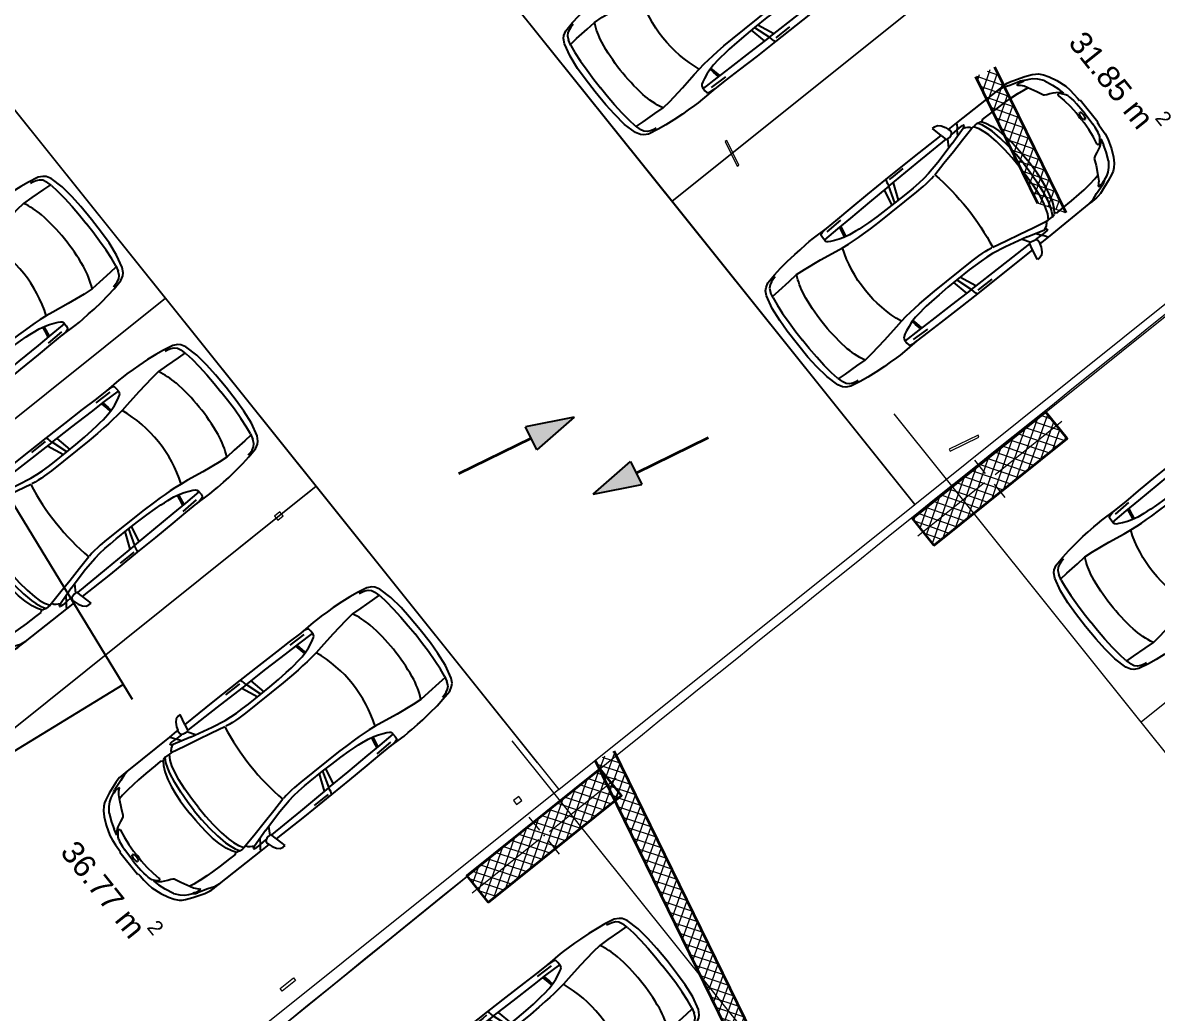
# Model space of a CAD drawing. Header units: metres. Extents: x 7511783 to 7512372, y 4692307 to 4692611.
# Drawn here: x 7512331.39 to 7512344.68, y 4692548.42 to 4692560.03 of the extents above; entities that cross this region are included whole.
import ezdxf

# ---------------------------------------------------------------- set-up
doc = ezdxf.new("R2010")
doc.units = ezdxf.units.M
doc.linetypes.add('Long Dashed', pattern=[793.7499761581423, 476.2499928474427, -317.4999833106997])
for name, color, linetype, lineweight, true_color in [('A - Fill Zone_Pen_No__156', 7, 'Continuous', 0, 0x54689e), ('A -Polyline_Pen_No__178', 7, 'Continuous', 0, 0xbda888), ('A -Polyline_Pen_No__48', 7, 'Continuous', 0, 0xa80f02), ('A -Polyline_Pen_No__8', 7, 'Continuous', 0, 0xa80f02)]:
    doc.layers.add(name, color=color, linetype=linetype, lineweight=lineweight, true_color=true_color)
for name, color, linetype, lineweight in [('A - Muret', 7, 'Continuous', 0), ('A - Muret_Pen_No__101', 252, 'Continuous', 0), ('A - Muret_Pen_No__7', 7, 'Continuous', 0), ('A - Rampa_Pen_No__42', 8, 'Continuous', 0), ('A - Shtyllat', 7, 'Continuous', 0), ('A - Shtyllat_Pen_No__1', 7, 'Continuous', 0), ('A - Shtyllat_Pen_No__7', 7, 'Continuous', 0), ('A -Polyline', 7, 'Continuous', 0), ('A -Polyline_Pen_No__1', 7, 'Continuous', 0), ('A -Polyline_Pen_No__42', 8, 'Continuous', 0), ('garazhat-netw-amiri - b1', 20, 'Continuous', 0), ('Interior - Furniture _Pen_No__42', 8, 'Continuous', 0)]:
    doc.layers.add(name, color=color, linetype=linetype, lineweight=lineweight)
doc.styles.add('GENERATED_STYLE_1', font='arial.ttf')
pattern_1 = [(44.99999999999999, (0, 0), (-68.94290863686237, 68.94290863686243), []), (135.0000000000002, (0, 0), (68.94290863686219, 68.94290863686261), [])]

# ---------------------------------------------------------------- blocks, each defined once
blk = doc.blocks.new('Wall_15', base_point=(0, 6.408165399173339e-12))
at = {"layer": 'A - Muret_Pen_No__101', "linetype": 'Continuous', "lineweight": 13}
h = blk.add_hatch(dxfattribs=at)
h.set_pattern_fill('CONCRETE_BLOCK', color=252, style=0, pattern_type=2)
h.set_pattern_definition(pattern_1)
h.paths.add_polyline_path([(-1.570762125364274e-12, -4900.000033771143), (249.9999749009003, -4900.000033771143), (249.9999749009003, -2199.999968968906), (-1.570762125364274e-12, -2199.999968968906)])
h = blk.add_hatch(dxfattribs=at)
h.set_pattern_fill('CONCRETE_BLOCK', color=252, style=0, pattern_type=2)
h.set_pattern_definition(pattern_1)
h.paths.add_polyline_path([(-1.570762125364274e-12, -8550.830750387211), (249.9999950320611, -8800.830745419275), (249.9999950320611, -6899.999994027645), (-1.570762125364274e-12, -6899.999994027645)])
at = {"layer": 'A - Muret_Pen_No__7', "color": 7, "linetype": 'Continuous', "lineweight": 35, "flags": 128}
for points in [[(-4.041334489747706e-13, -2200.000028613108), (-9.00115385673969e-13, -4899.999936311776)], [(249.9999999999991, -4900.000060477718), (249.9999999999996, -2200.000025361618)], [(-1.267509430196488e-12, -6899.999962323701), (-1.570762125364274e-12, -8550.830745419273)], [(249.9999999999984, -8800.830745419275), (249.9999999999987, -6899.999959072212)]]:
    blk.add_lwpolyline(points, dxfattribs=at)
blk = doc.blocks.new('Wall_17', base_point=(-1850.000000000003, -8550.830745419273))
at = {"layer": 'A - Muret_Pen_No__101', "linetype": 'Continuous', "lineweight": 13}
h = blk.add_hatch(dxfattribs=at)
h.set_pattern_fill('CONCRETE_BLOCK', color=252, style=0, pattern_type=2)
h.set_pattern_definition(pattern_1)
h.paths.add_polyline_path([(-1850.000000000003, -8550.830745419273), (-1850.000000000003, -19000.83600967443), (-1600.000000000003, -19000.83600967443), (-1600.000000000003, -8550.830745419273)])
at = {"layer": 'A - Muret_Pen_No__7', "color": 7, "linetype": 'Continuous', "lineweight": 35, "flags": 128}
for points in [[(-1850.000000000003, -8550.830745419273), (-1850.000000000003, -19000.83600967443)], [(-1600.000000000003, -19000.83600967443), (-1600.000000000003, -8550.830745419273)]]:
    blk.add_lwpolyline(points, dxfattribs=at)
blk = doc.blocks.new('Column_58', base_point=(6943.845032109079, 11981.02561069926))
at = {"layer": 'A - Shtyllat_Pen_No__1', "color": 7, "linetype": 'Continuous', "lineweight": 13, "flags": 128}
blk.add_lwpolyline([(7037.039968977286, 12022.43459211792), (7045.7976589946, 11983.40507936717), (6850.650095240871, 11939.6166292806), (6841.892405223557, 11978.64614203135)], close=True, dxfattribs=at)
blk = doc.blocks.new('Column_61', base_point=(5947.500000000003, 13699.91603487401))
at = {"layer": 'A - Shtyllat_Pen_No__1', "color": 7, "linetype": 'Continuous', "lineweight": 13, "flags": 128}
blk.add_lwpolyline([(5935.000000000003, 13539.91603487401), (5960.000000000003, 13539.91603487401), (5960.000000000003, 13859.91603487401), (5935.000000000003, 13859.91603487401)], close=True, dxfattribs=at)
blk = doc.blocks.new('Column_62', base_point=(5772.500000000003, 13527.41603487401))
at = {"layer": 'A - Shtyllat_Pen_No__1', "color": 7, "linetype": 'Continuous', "lineweight": 13, "flags": 128}
blk.add_lwpolyline([(5960.000000000003, 13514.91603487401), (5960.000000000003, 13539.91603487401), (5585.000000000003, 13539.91603487401), (5585.000000000003, 13514.91603487401)], close=True, dxfattribs=at)
blk = doc.blocks.new('Column_63', base_point=(5799.68699799449, 12170.1086426483))
at = {"layer": 'A - Shtyllat_Pen_No__1', "color": 7, "linetype": 'Continuous', "lineweight": 13, "flags": 128}
blk.add_lwpolyline([(5845.284778258222, 12149.59419810255), (5832.14824323225, 12208.13846722867), (5754.089217730759, 12190.62308719404), (5767.225752756731, 12132.07881806792)], close=True, dxfattribs=at)
blk = doc.blocks.new('Column_64', base_point=(7404.775709868909, 12530.26864461035))
at = {"layer": 'A - Shtyllat_Pen_No__1', "color": 7, "linetype": 'Continuous', "lineweight": 13, "flags": 128}
blk.add_lwpolyline([(7450.373490132641, 12509.75420006461), (7437.236955106669, 12568.29846919072), (7359.177929605177, 12550.78308915609), (7372.314464631149, 12492.23882002998)], close=True, dxfattribs=at)
blk = doc.blocks.new('Column_180', base_point=(69526.68682391413, -30697.36521935288))
at = {"layer": 'A - Shtyllat', "linetype": 'Continuous', "lineweight": 0, "true_color": 0x000000}
h = blk.add_hatch(dxfattribs=at)
h.set_pattern_fill('CONCRETE_BLOCK', color=18, style=0, pattern_type=2)
h.set_pattern_definition(pattern_1)
h.paths.add_polyline_path([(68594.74427994668, -31111.47039288187), (70546.21270047217, -30673.553729929), (70458.62936788159, -30283.2600458239), (68507.1609473561, -30721.17670877677)])
at = {"layer": 'A - Shtyllat_Pen_No__1', "color": 7, "linetype": 'Continuous', "lineweight": 13}
for p, q in [((69509.17015739602, -30619.30648253186), (69465.37849110074, -30424.15964047931)), ((69604.74556073516, -30679.84855283477), (70580.4797709979, -30460.89022135834)), ((69448.62808709311, -30714.881885871), (68472.89387683036, -30933.84021734743)), ((69544.20349043225, -30775.4239561739), (69587.99515672753, -30970.57079822645))]:
    blk.add_line(p, q, dxfattribs=at)
blk.add_point((69526.68682391413, -30697.36521935288), dxfattribs=at)
at = {"layer": 'A - Shtyllat_Pen_No__7', "color": 7, "linetype": 'Continuous', "lineweight": 35, "flags": 128}
blk.add_lwpolyline([(68594.74427994668, -31111.47039288187), (70546.21270047217, -30673.553729929), (70458.62936788159, -30283.2600458239), (68507.1609473561, -30721.17670877677)], close=True, dxfattribs=at)
blk = doc.blocks.new('Column_181', base_point=(62998.06674833133, -32162.29846686515))
at = {"layer": 'A - Shtyllat', "linetype": 'Continuous', "lineweight": 0, "true_color": 0x000000}
h = blk.add_hatch(dxfattribs=at)
h.set_pattern_fill('CONCRETE_BLOCK', color=18, style=0, pattern_type=2)
h.set_pattern_definition(pattern_1)
h.paths.add_polyline_path([(62066.12420436388, -32576.40364039413), (64017.59262488936, -32138.48697744127), (63930.00929229878, -31748.19329333617), (61978.54087177331, -32186.10995628904)])
at = {"layer": 'A - Shtyllat_Pen_No__1', "color": 7, "linetype": 'Continuous', "lineweight": 13}
for p, q in [((62980.55008181322, -32084.23973004413), (62936.75841551793, -31889.09288799158)), ((63076.12548515236, -32144.78180034704), (64051.85969541509, -31925.8234688706)), ((62920.00801151031, -32179.81513338326), (61944.27380124757, -32398.7734648597)), ((63015.58341484945, -32240.35720368617), (63059.37508114474, -32435.50404573872))]:
    blk.add_line(p, q, dxfattribs=at)
blk.add_point((62998.06674833133, -32162.29846686515), dxfattribs=at)
at = {"layer": 'A - Shtyllat_Pen_No__7', "color": 7, "linetype": 'Continuous', "lineweight": 35, "flags": 128}
blk.add_lwpolyline([(62066.12420436388, -32576.40364039413), (64017.59262488936, -32138.48697744127), (63930.00929229878, -31748.19329333617), (61978.54087177331, -32186.10995628904)], close=True, dxfattribs=at)
blk = doc.blocks.new('Car 05 22')
at = {"layer": 'Interior - Furniture _Pen_No__42', "color": 8, "linetype": 'Continuous', "lineweight": 25}
for p, q in [((1961.117547741, 983.2211582230001), (1928.938242309, 983.2211582230001)), ((1928.938242309, 983.2211582230001), (1957.843908175, 858.0544967500001)), ((1996.903176747, 974.9060932166), (1961.117547741, 983.2211582230001)), ((2026.89661068, 945.007687052), (1996.903176747, 974.9060932166)), ((2054.5732194, 897.577022836), (2026.89661068, 945.007687052)), ((-585.227090103, 801.027979058), (-706.3378894982, 775.7872218095)), ((-483.1389679684001, 817.2581826864), (-585.227090103, 801.027979058)), ((-372.3345973750002, 830.2299334650002), (-483.1389679684001, 817.2581826864)), ((-251.752794228, 841.0437339470001), (-372.3345973750002, 830.2299334650002)), ((-168.2198443133, 844.6061713611999), (-251.752794228, 841.0437339470001)), ((-78.35772569479998, 850.6357850930001), (-168.2198443133, 844.6061713611999)), ((-24.036324899, 852.2918850640001), (-78.35772569479998, 850.6357850930001)), ((40.3182760438, 852.333685063), (-24.036324899, 852.2918850640001)), ((230.8030912739, 845.5192631063), (40.3182760438, 852.333685063)), ((124.560977278, 791.396786131), (129.0398444, 820.468777931)), ((129.0398444, 820.468777931), (138.8862428820001, 832.3883788069999)), ((138.8862428820001, 832.3883788069999), (165.168377873, 840.2758852750001)), ((165.168377873, 840.2758852750001), (194.733578306, 844.324685204)), ((194.733578306, 844.324685204), (230.803091274, 845.519263106)), ((210.873013229, 809.231738788), (418.0703055720001, 816.1926024380002)), ((400.0158099590001, 847.5968063790001), (230.8030912739, 845.5192631063)), ((590.7241636140001, 851.6786068920002), (400.0158099590001, 847.5968063790001)), ((856.5325990199999, 856.1697074550001), (590.7241636140001, 851.6786068920002)), ((1129.8609284, 858.5331077519999), (856.5325990199999, 856.1697074550001)), ((1115.14443198, 808.9482015290001), (1108.59023357, 773.98329714)), ((1119.51383092, 833.267204581), (1115.14443198, 808.9482015290001)), ((1120.16623076, 836.3248049650001), (1119.51383092, 833.267204581)), ((1120.69723063, 838.160005195), (1120.16623076, 836.3248049650001)), ((1129.8609284, 858.5331077519999), (1120.69723063, 838.160005195)), ((1536.1071561, 860.3802508980001), (1129.8609284, 858.5331077519999)), ((1162.63563846, 830.4777734580001), (1220.13025657, 829.0713745190002)), ((1220.13025657, 829.0713745190002), (1369.65750367, 831.4890726950001)), ((1957.843908175, 858.0544967500001), (1536.1071561, 860.3802508980001)), ((1957.84390817, 858.0544967500001), (1977.22141076, 777.427813481)), ((2067.91700908, 857.6794056350002), (2054.5732194, 897.577022836)), ((2063.35562216, 792.2740022800001), (2070.42572439, 799.8521965630001)), ((2119.91703998, 857.4374531180001), (2067.91700908, 857.6794056350002)), ((2075.28112592, 835.6608695470001), (2067.91700908, 857.6794056350002)), ((2070.42572439, 799.8521965630001), (2075.2191259, 809.398389361)), ((2075.2191259, 809.398389361), (2075.28112592, 835.6608695470001)), ((2193.165590015, 856.4504063259001), (2119.91703998, 857.4374531180001)), ((2148.02030692, 790.4828861469999), (2166.81146925, 813.8145374840001)), ((2166.81146925, 813.8145374840001), (2182.27381684, 834.0818412380002)), ((2182.27381684, 834.0818412380002), (2193.16559002, 856.4504063260001)), ((2808.01466132, 852.5547640039999), (2193.165590015, 856.4504063259001)), ((2855.7113639, 852.6327640009999), (2808.01466132, 852.5547640039999)), ((2808.01466132, 852.5547640039999), (2876.86636504, 843.3172643940001)), ((2891.44016583, 852.528764005), (2855.7113639, 852.6327640009999)), ((2876.86636504, 843.3172643940001), (2954.16376923, 813.731165643)), ((2922.51356751, 852.0343640259999), (2891.44016583, 852.528764005)), ((2904.11849592, 832.8863289209999), (2905.06820589, 832.837990116)), ((2945.17226874, 849.4061641369999), (2922.51356751, 852.0343640259999)), ((2989.61447115, 839.6482645490003), (2945.17226874, 849.4061641369999)), ((2954.16376923, 813.731165643), (3075.78877375, 774.6896785450001)), ((3013.55027244, 833.064864827), (2989.61447115, 839.6482645490003)), ((3154.26138006, 782.5577669589999), (3013.55027244, 833.064864827)), ((-815.0478655078001, 667.7598955197003), (-855.0523550635, 511.0116477078998)), ((-784.8200333720001, 721.8124613509999), (-815.0478655078001, 667.7598955197003)), ((-757.6903274910002, 747.022066986), (-784.8200333720001, 721.8124613509999)), ((-768.27197925, 602.2788720830002), (-750.5770825730001, 669.7773949330001)), ((-706.3378894982, 775.7872218095), (-757.6903274910002, 747.022066986)), ((-729.425104913, 716.3992494200002), (-750.5770825730001, 669.7773949330001)), ((-701.0941271610001, 743.2591195180001), (-729.425104913, 716.3992494200002)), ((-664.8727541800001, 760.961322365), (-701.0941271610001, 743.2591195180001)), ((-626.571782751, 772.4860242179999), (-664.8727541800001, 760.961322365)), ((-594.8871138119998, 778.489558035), (-626.571782751, 772.4860242179999)), ((125.693926866, 743.8968737240001), (124.560977278, 791.396786131)), ((327.3887276080001, 761.9208956260001), (125.394377448, 756.455747737)), ((132.4291391170001, 722.8048827370001), (125.693926866, 743.8968737240001)), ((146.670770152, 710.6062742990001), (132.4291391170001, 722.8048827370001)), ((171.252864179, 696.6287725440002), (146.670770152, 710.6062742990001)), ((212.566754139, 676.5412700230003), (171.252864179, 696.6287725440002)), ((266.3151410770001, 654.566867265), (212.566754139, 676.5412700230003)), ((521.950780327, 764.672895972), (327.3887276080001, 761.9208956260001)), ((339.1227247570001, 683.1192857359999), (329.5580559370001, 633.867334886)), ((355.2943663540001, 762.315609428), (339.1227247570001, 683.1192857359999)), ((357.2289958010001, 683.375391506), (346.76505809, 629.492778784)), ((373.4006373970001, 762.571715197), (357.2289958010001, 683.375391506)), ((813.6270094460001, 769.327996556), (521.950780327, 764.672895972)), ((1108.59023357, 773.98329714), (813.6270094460001, 769.327996556)), ((1036.25651944, 772.8416796290002), (996.5002997029999, 578.7916468290002)), ((1041.96657906, 578.0240872360001), (1107.56627095, 773.967136299)), ((1173.32542975, 774.8950612010001), (1090.33970038, 577.8925306800002)), ((1108.59023357, 773.98329714), (1537.61805657, 780.0259473990001)), ((1537.61805657, 780.0256115210001), (1974.99295641, 786.0764425990001)), ((2000.39650233, 701.5917706940002), (1730.35620914, 633.8338533080002)), ((1939.15395607, 686.22492547), (1995.917261, 777.427813481)), ((1977.22141076, 777.427813481), (2019.59119012, 777.427813481)), ((2000.39650233, 701.5917706940002), (2213.53100788, 762.9814866290001)), ((2019.59119012, 777.427813481), (2044.48611622, 783.069509224)), ((2044.48611622, 783.069509224), (2063.35562216, 792.2740022800001)), ((2068.68333559, 787.696981005), (2065.39356605, 794.4584027669999)), ((2068.68333559, 787.696981005), (2148.02030692, 790.4828861469999)), ((2106.51930118, 732.1586113790001), (2148.02030692, 790.4828861469999)), ((2122.04550654, 659.9572884350001), (2293.79610906, 697.650987774)), ((2148.02030692, 790.4828861469999), (2205.61920777, 792.204186117)), ((2205.61920777, 792.204186117), (2227.21980808, 791.0038861380001)), ((2226.59190807, 769.8777067159999), (2213.53100788, 762.9814866290001)), ((2213.53100788, 762.9814866290001), (2238.34670825, 752.240186817)), ((2234.36910819, 773.9630864369999), (2226.59190807, 769.8828865080001)), ((2227.21980808, 791.0038861380001), (2232.61990816, 790.0299861550001)), ((2232.61990816, 790.0299861550001), (2237.93539134, 787.287122525)), ((2238.46067648, 776.864360243), (2234.36910819, 773.9630864369999)), ((2240.81890828, 784.0391862600001), (2237.93539134, 787.287122525)), ((2238.34670825, 752.240186817), (2258.53170854, 739.7174870370001)), ((2238.46067648, 776.864360243), (2240.85090828, 780.520986322)), ((2240.85090828, 780.520986322), (2240.81890828, 784.0391862600001)), ((2258.53170854, 739.7174870370001), (2269.0398087, 731.086787188)), ((2269.0398087, 731.086787188), (2278.83550884, 721.9650873480001)), ((2278.83550884, 721.9650873480001), (2293.79610906, 697.650987774)), ((2293.79610906, 697.650987774), (2317.1870094, 700.7385877199999)), ((2293.79610906, 697.6386630720001), (2293.79610906, 697.650987774)), ((2317.1870094, 700.7385877199999), (2345.74280982, 702.7498876850002)), ((2355.13419975, 639.912801441), (2317.1870094, 700.7385877199999)), ((2345.74280982, 702.7498876850002), (2378.92931031, 702.0184876970001)), ((2410.10490185, 649.1086815510001), (2378.92931031, 702.0184876970001)), ((2378.92931031, 702.0184876970001), (2410.57231077, 694.202887834)), ((2410.57231077, 694.202887834), (2410.58631694, 694.1782473540002)), ((2428.73881104, 681.706188053), (2410.57231077, 694.202887834)), ((2428.73881104, 681.706188053), (2457.25830016, 700.0355353230001)), ((2428.77597173, 681.7007453250001), (2428.73881104, 681.706188053)), ((2428.77597173, 681.7007453250001), (2456.66545813, 639.8418234830003)), ((2457.25830016, 700.0355353230001), (2535.4819126, 697.9905877680001)), ((2535.4226126, 697.9916562040003), (2673.21491462, 695.5089878119999)), ((2535.46586986, 697.9894090810001), (2535.4819126, 697.988971943)), ((2673.21491462, 695.5089878119999), (2787.200816290001, 691.4809878819999)), ((2787.200816290001, 691.4809878819999), (2868.41581748, 687.223087957)), ((2868.39588233, 687.2248867100001), (2959.72331881, 678.984388101)), ((2959.72331881, 678.984388101), (2868.41581748, 687.1969879569999)), ((2959.72331881, 678.984388101), (3047.2313201, 666.2002883250001)), ((3022.47491973, 758.305686711), (3023.66221975, 762.4851866380001)), ((3024.49924208, 753.7186598590001), (3022.47491973, 758.305686711)), ((3023.66221975, 762.4851866380001), (3034.64521991, 765.0503865930001)), ((3037.91041996, 743.452886971), (3024.49924208, 753.7186598590001)), ((3034.64521991, 765.0503865930001), (3046.93432009, 763.817386614)), ((3050.61522015, 730.6688871950001), (3037.91041996, 743.452886971)), ((3046.93432009, 763.817386614), (3060.9451203, 762.9292866300001)), ((3047.20992906, 666.2041971140002), (3100.00912087, 656.556188494)), ((3064.50712035, 714.6457874760001), (3050.61522015, 730.6688871950001)), ((3060.9451203, 762.9292866300001), (3089.85712072, 757.3861867269999)), ((3076.97452053, 697.807687771), (3064.50712035, 714.6457874760001)), ((3100.48402088, 763.1120866269999), (3075.78877375, 774.6896785450001)), ((3100.00912087, 656.556188494), (3076.97452053, 697.807687771)), ((3089.85712072, 757.3861867269999), (3108.43932099, 751.4304868319999)), ((3114.13862108, 753.311186799), (3100.48402088, 763.1120866269999)), ((3108.43932099, 751.4304868319999), (3122.8656212, 746.435986919)), ((3122.8656212, 746.435986919), (3114.13862108, 753.311186799)), ((3170.0706946, 726.5554905960001), (3122.8656212, 746.435986919)), ((3235.883818752, 747.6101556219), (3154.26138006, 782.5577669589999)), ((3211.69204952, 701.0151137130001), (3170.0706946, 726.5554905960001)), ((3254.25934432, 663.1775183300001), (3211.69204952, 701.0151137130001)), ((3269.07948628, 728.3294692490001), (3235.883818752, 747.6101556219)), ((3298.56678787, 705.6390702070001), (3269.07948628, 728.3294692490001)), ((3337.33388997, 663.380671991), (3298.56678787, 705.6390702070001)), ((-768.27197925, 602.2788720830002), (-782.764796709, 510.0106247469999)), ((-764.3441764490001, 617.261773195), (-665.7281459970001, 623.9546285630003)), ((-665.7281459970001, 623.9546285630003), (-500.877431885, 634.180288886)), ((-500.877431885, 634.180288886), (-383.0238853850001, 641.9613403830001)), ((-383.0238853850001, 641.9613403830001), (-274.2208861730001, 631.3184000780001)), ((-274.2208861730001, 631.3184000780001), (-56.40485420300001, 600.536895199)), ((-56.40485420300001, 600.536895199), (145.941775497, 566.5900898169999)), ((145.941775497, 566.5900898169999), (233.261172115, 552.312592089)), ((233.261172115, 552.312592089), (315.3092800730001, 541.359190513)), ((319.490328155, 636.426864989), (266.3151410770001, 654.566867265)), ((315.2936019620001, 541.3606176840001), (384.2945810830001, 535.0794906230002)), ((392.7088835140001, 617.8124267930001), (319.490328155, 636.426864989)), ((384.2815104790001, 535.0803623180001), (454.174320738, 530.4191213629999)), ((474.8166917820001, 607.105387857), (392.7088835140001, 617.8124267930001)), ((521.3449804749999, 601.6186871690002), (474.8166917820001, 607.105387857)), ((569.993568652, 596.838186569), (521.3449804749999, 601.6186871690002)), ((652.59274858, 590.9845858339999), (569.993568652, 596.838186569)), ((772.8388193580001, 584.9903850819999), (652.59274858, 590.9845858339999)), ((907.266686691, 580.298084493), (772.8388193580001, 584.9903850819999)), ((1041.96657906, 578.0240872360001), (907.266686691, 580.298084493)), ((1227.79815085, 577.518695794), (1041.96657906, 578.0240872360001)), ((1316.09897866, 580.475793563), (1227.79815085, 577.518695794)), ((1403.02450604, 584.4121905939999), (1316.09897866, 580.475793563)), ((1483.8761315, 590.1361862749999), (1403.02450604, 584.4121905939999)), ((1562.00595611, 600.5964783840001), (1483.8761315, 590.1361862749999)), ((1510.85529759, 527.5929907539999), (1554.25309822, 533.0576906580002)), ((1554.25309822, 533.0576906580002), (1596.82961355, 540.969674969)), ((1730.35620914, 633.8338533080002), (1562.00595611, 600.5964783840001)), ((1597.28918852, 541.1774857889999), (1596.65116701, 540.8889849259999)), ((1610.72419049, 544.0665862469999), (1779.61280153, 581.7538898049999)), ((1779.61280153, 581.7538898049999), (1952.84760406, 621.338789111)), ((1952.84760406, 621.338789111), (2122.04550654, 659.9572884350001)), ((2379.77420337, 575.387091212), (2355.13301598, 639.9159014410001)), ((2397.33410595, 514.2584815219999), (2379.77250853, 575.3929912130001)), ((2436.02871163, 583.2244924540001), (2410.10490185, 649.1086815510001)), ((2453.63941421, 521.616582688), (2436.02871163, 583.2244924540001)), ((2456.66545813, 639.8418234830003), (2487.23639187, 574.2621729599999)), ((2487.23639187, 574.2621729599999), (2491.79934275, 562.0052962960002)), ((2491.79994982, 562.0052962960002), (2517.90263133, 477.034766618)), ((3152.92075342, 553.873393456), (3100.00912087, 656.556188494)), ((3189.62073735, 475.569766106), (3152.92075342, 553.873393456)), ((3301.86726379, 602.8090087200001), (3254.25934432, 663.1775183300001)), ((3301.86726379, 602.8090087200001), (3346.01551313, 501.42179807)), ((3374.49419199, 603.583974516), (3337.33388997, 663.380671991)), ((3418.40079436, 512.743978351), (3374.49419199, 603.583974516)), ((-855.0523550635, 511.0116477078998), (-874.6778528530002, 344.9579771100001)), ((-782.7621654889999, 510.0273763590001), (-794.5333543099999, 390.6265818930001)), ((454.170282107, 530.4193907049998), (526.242583163, 526.2868907769998)), ((526.2331313149999, 526.287307384), (627.7018846490002, 521.814890855)), ((627.6985462070002, 521.8149872519999), (756.75876515, 518.0884218199999)), ((756.75876515, 518.0884218199999), (1322.62824821, 518.052230308)), ((1322.62824821, 518.052230308), (1420.49779626, 521.6528908580001)), ((1420.49066257, 521.652523245), (1466.64156934, 524.030772681)), ((1466.62639694, 524.029990817), (1510.87647584, 527.594696836)), ((2419.31580918, 395.73626267), (2397.33316008, 514.2635815229999)), ((2477.61661773, 401.0764635800001), (2453.63941421, 521.616582688)), ((2493.88922012, 269.050242651), (2477.61661773, 401.0764635800001)), ((2517.90263133, 477.034766618), (2537.54372273, 384.081034151)), ((3199.39883308, 466.7584630290001), (3189.62073735, 475.569766106)), ((3220.69886845, 454.3885401880001), (3199.39883308, 466.7584630290001)), ((3256.10680826, 439.241753418), (3220.67662376, 454.401458713)), ((3288.39019413, 425.101248479), (3256.10680826, 439.241753418)), ((3319.36158057, 408.4128426500001), (3288.39019413, 425.101248479)), ((3353.46269085, 384.251283776), (3319.36158057, 408.4128426500001)), ((3346.01551313, 501.42179807), (3374.29746586, 419.557472908)), ((3391.09039087, 344.247647689), (3374.29746586, 419.557472908)), ((3457.47689648, 393.098483403), (3418.40079436, 512.743978351)), ((-874.6778528530002, 344.9579771100001), (-882.9440546450002, 194.680643518)), ((-794.5333543099999, 390.6265818930001), (-802.432846809, 258.715288008)), ((2433.73206705, 266.091642182), (2419.31580918, 395.73626267)), ((2441.61713002, 131.955220918), (2433.73181129, 266.093942182)), ((2503.10292147, 133.173421111), (2493.88922012, 269.050242651)), ((2537.54372273, 384.081034151), (2551.45611664, 285.6281997640001)), ((2551.45611664, 285.6281997640001), (2559.71041303, 193.693567653)), ((3321.23357975, 370.497229407), (3320.99727986, 362.132926485)), ((3320.99727986, 362.132926485), (3338.31527228, 276.8564967000001)), ((3324.65427826, 377.297531782), (3321.23357975, 370.497229407)), ((3328.30797666, 379.591332583), (3324.65427826, 377.297531782)), ((3338.46837221, 379.452332535), (3328.30797666, 379.591332583)), ((3338.31527228, 276.8564967000001), (3351.88296634, 172.661960307)), ((3363.6407612, 357.8117249760001), (3338.46837221, 379.452332535)), ((3377.18239213, 359.973484801), (3353.46269085, 384.251283776)), ((3396.66521323, 315.8049103040001), (3363.6407612, 357.8117249760001)), ((3391.09039087, 344.247647689), (3377.18239213, 359.973484801)), ((3408.0703938, 289.3779877820002), (3396.66521323, 315.8049103040001)), ((3408.0703938, 289.3779877820002), (3413.77629411, 267.259988716)), ((3413.77548775, 267.2641933500001), (3418.45445829, 242.866384828)), ((3468.34279707, 330.9338860280001), (3457.47689648, 393.098483403)), ((3474.4914974, 263.721088865), (3468.34279707, 330.9338860280001)), ((-882.9440546450002, 194.680643518), (-885.376707689, 0)), ((-802.432846809, 258.715288008), (-806.813142649, 124.936494209)), ((2506.01959488, -3.859767548100002e-13), (2503.10292147, 133.173421111)), ((2559.71041303, 193.693567653), (2564.38081099, 101.185635342)), ((3351.88296634, 172.661960307), (3358.34376351, 75.87012649980001)), ((3418.45219437, 242.878189745), (3424.04489467, 200.723791525)), ((3424.04489467, 200.723791525), (3427.72848251, 152.023715234)), ((3432.36383112, 39.98011396419999), (3427.72848251, 152.023715234)), ((3478.33319761, 199.9171915590001), (3474.4914974, 263.721088865)), ((3479.35651311, 164.9481933352), (3478.33319761, 199.9171915590001)), ((3489.51959821, 164.9481933352), (3479.35651311, 164.9481933352)), ((3489.51959821, -164.9481933352), (3489.51959821, 164.9481933352)), ((-885.376707689, 0), (-882.9440546450002, -194.680643518)), ((-806.813142649, 124.936494209), (-808.0470753050001, 0)), ((-806.813142649, -124.936494209), (-808.0470753050001, 1.476718538480001e-13)), ((2444.0197128, -0.02730000432770001), (2441.61701245, 131.957220918)), ((2444.0197128, 0.02730000432710001), (2441.61701245, -131.957220918)), ((2564.38081099, 101.185635342), (2566.01761027, -0.006100002130650002)), ((2564.38081099, -101.185635342), (2566.01761027, 0.006100002129970001)), ((3353.95786543, 27.8932505984), (3358.34376351, 75.87012649980001)), ((3353.95786543, 27.8932505984), (3353.95786543, -0.7649002671629999)), ((3353.95786543, -27.8932505984), (3353.95786543, 0.7649002671619999)), ((3370.89075802, 11.7411041009), (3370.32315827, -0.7649002671629999)), ((3370.89075802, -11.7411041009), (3370.32315827, 0.7649002671619999)), ((3372.49235732, 23.6550082622), (3370.89075802, 11.7411041009)), ((3376.26728506, 38.993950924), (3372.49235732, 23.6550082622)), ((3381.98685317, 46.5714162664), (3376.26728506, 38.993950924)), ((3386.21005132, 48.3522168884), (3381.98685317, 46.5714162664)), ((3386.21005132, 48.3522168884), (3394.28954778, 48.3522168884)), ((3398.51284593, 46.5714162664), (3394.28954778, 48.3522168884)), ((3404.23226311, 38.99375151340001), (3398.51284593, 46.5714162664)), ((3404.23226311, 38.99375151340001), (3408.00714178, 23.6550082622)), ((3408.00714178, 23.6550082622), (3409.76654101, 8.055102813469999)), ((3409.76654101, 8.055102813469999), (3409.76654101, -4.961309141290002e-13)), ((3431.76949509, 57.3729975776), (3431.76949509, 56.7710829698)), ((3432.04453126, -0.0109000038072), (3432.36383112, 39.98011396419999)), ((3432.04453126, 0.0109000038063), (3432.36383112, -39.98011396419999)), ((-802.432846809, -258.715288008), (-806.813142649, -124.936494209)), ((2441.61713002, -131.955220918), (2433.73181129, -266.093942182)), ((2506.01959488, -2.780368116010001e-13), (2503.10292147, -133.173421111)), ((2559.71041303, -193.693567653), (2564.38081099, -101.185635342)), ((3351.88296634, -172.661960307), (3358.34376351, -75.87012649980001)), ((3353.95786543, -27.8932505984), (3358.34376351, -75.87012649980001)), ((3372.49235732, -23.6550082622), (3370.89075802, -11.7411041009)), ((3376.26728506, -38.993950924), (3372.49235732, -23.6550082622)), ((3381.98685317, -46.5714162664), (3376.26728506, -38.993950924)), ((3386.21005132, -48.3522168884), (3381.98685317, -46.5714162664)), ((3386.21005132, -48.3522168884), (3394.28954778, -48.3522168884)), ((3398.51284593, -46.5714162664), (3394.28954778, -48.3522168884)), ((3404.23226311, -38.99375151340001), (3398.51284593, -46.5714162664)), ((3404.23226311, -38.99375151340001), (3408.00714178, -23.6550082622)), ((3408.00714178, -23.6550082622), (3409.76654101, -8.055102813469999)), ((3409.76654101, -8.055102813469999), (3409.76654101, -3.892295027780001e-13)), ((3432.36383112, -39.98011396419999), (3427.72848251, -152.023715234)), ((3431.76949509, -57.3729975776), (3431.76949509, -56.7710829698)), ((-882.9440546450002, -194.680643518), (-874.6778528530002, -344.9579771100001)), ((-794.5333543099999, -390.6265818930001), (-802.432846809, -258.715288008)), ((2503.10292147, -133.173421111), (2493.88922012, -269.050242651)), ((2551.45611664, -285.6281997640001), (2559.71041303, -193.693567653)), ((3338.31527228, -276.8564967000001), (3351.88296634, -172.661960307)), ((3413.77548775, -267.2641933500001), (3418.45445829, -242.866384828)), ((3418.45219437, -242.878189745), (3424.04489467, -200.723791525)), ((3424.04489467, -200.723791525), (3427.72848251, -152.023715234)), ((3468.34279707, -330.9338860280001), (3474.4914974, -263.721088865)), ((3474.4914974, -263.721088865), (3478.33319761, -199.9171915590001)), ((3478.33319761, -199.9171915590001), (3479.35651311, -164.9481933352)), ((3479.35651311, -164.9481933352), (3489.51959821, -164.9481933352)), ((-874.6778528530002, -344.9579771100001), (-855.0523550635, -511.0116477078998)), ((-782.7621654889999, -510.0273763590001), (-794.5333543099999, -390.6265818930001)), ((2419.31580918, -395.73626267), (2397.33316008, -514.2635815229999)), ((2433.73206705, -266.091642182), (2419.31580918, -395.73626267)), ((2493.88922012, -269.050242651), (2477.61661773, -401.0764635800001)), ((2517.90263133, -477.034766618), (2537.54372273, -384.081034151)), ((2537.54372273, -384.081034151), (2551.45611664, -285.6281997640001)), ((3353.46269085, -384.251283776), (3319.36158057, -408.4128426500001)), ((3320.99727986, -362.132926485), (3338.31527228, -276.8564967000001)), ((3321.23357975, -370.497229407), (3320.99727986, -362.132926485)), ((3324.65427826, -377.297531782), (3321.23357975, -370.497229407)), ((3328.30797666, -379.591332583), (3324.65427826, -377.297531782)), ((3338.46837221, -379.452332535), (3328.30797666, -379.591332583)), ((3363.6407612, -357.8117249760001), (3338.46837221, -379.452332535)), ((3377.18239213, -359.973484801), (3353.46269085, -384.251283776)), ((3396.66521323, -315.8049103040001), (3363.6407612, -357.8117249760001)), ((3391.09039087, -344.247647689), (3374.29746586, -419.557472908)), ((3391.09039087, -344.247647689), (3377.18239213, -359.973484801)), ((3408.0703938, -289.3779877820002), (3396.66521323, -315.8049103040001)), ((3408.0703938, -289.3779877820002), (3413.77629411, -267.259988716)), ((3418.40079436, -512.743978351), (3457.47689648, -393.098483403)), ((3457.47689648, -393.098483403), (3468.34279707, -330.9338860280001)), ((-855.0523550635, -511.0116477078998), (-815.0478655078001, -667.7598955197003)), ((-768.27197925, -602.2788720830002), (-782.764796709, -510.0106247469999)), ((384.2815104790001, -535.0803623180001), (454.174320738, -530.4191213629999)), ((454.170282107, -530.4193907049998), (526.242583163, -526.2868907769998)), ((526.2331313149999, -526.287307384), (627.7018846490002, -521.814890855)), ((627.6985462070002, -521.8149872519999), (756.75876515, -518.0884218199999)), ((756.75876515, -518.0884218199999), (1322.62824821, -518.052230308)), ((1322.62824821, -518.052230308), (1420.49779626, -521.6528908580001)), ((1420.49066257, -521.652523245), (1466.64156934, -524.030772681)), ((1466.62639694, -524.029990817), (1510.87647584, -527.594696836)), ((1510.85529759, -527.5929907539999), (1554.25309822, -533.0576906580002)), ((2397.33410595, -514.2584815219999), (2379.77250853, -575.3929912130001)), ((2453.63941421, -521.616582688), (2436.02871163, -583.2244924540001)), ((2477.61661773, -401.0764635800001), (2453.63941421, -521.616582688)), ((2491.79994982, -562.0052962960002), (2517.90263133, -477.034766618)), ((3189.62073735, -475.569766106), (3152.92075342, -553.873393456)), ((3199.39883308, -466.7584630290001), (3189.62073735, -475.569766106)), ((3220.69886845, -454.3885401880001), (3199.39883308, -466.7584630290001)), ((3256.10680826, -439.241753418), (3220.67662376, -454.401458713)), ((3288.39019413, -425.101248479), (3256.10680826, -439.241753418)), ((3319.36158057, -408.4128426500001), (3288.39019413, -425.101248479)), ((3301.86726379, -602.8090087200001), (3346.01551313, -501.42179807)), ((3346.01551313, -501.42179807), (3374.29746586, -419.557472908)), ((3374.49419199, -603.583974516), (3418.40079436, -512.743978351)), ((-768.27197925, -602.2788720830002), (-750.5770825730001, -669.7773949330001)), ((-764.3441764490001, -617.261773195), (-665.7281459970001, -623.9546285630003)), ((-665.7281459970001, -623.9546285630003), (-500.877431885, -634.180288886)), ((-500.877431885, -634.180288886), (-383.0238853850001, -641.9613403830001)), ((-383.0238853850001, -641.9613403830001), (-274.2208861730001, -631.3184000780001)), ((-274.2208861730001, -631.3184000780001), (-56.40485420300001, -600.536895199)), ((-56.40485420300001, -600.536895199), (145.941775497, -566.5900898169999)), ((145.941775497, -566.5900898169999), (233.261172115, -552.312592089)), ((266.3151410770001, -654.566867265), (212.566754139, -676.5412700230003)), ((233.261172115, -552.312592089), (315.3092800730001, -541.359190513)), ((319.490328155, -636.426864989), (266.3151410770001, -654.566867265)), ((315.2936019620001, -541.3606176840001), (384.2945810830001, -535.0794906230002)), ((392.7088835140001, -617.8124267930001), (319.490328155, -636.426864989)), ((339.1227247570001, -683.1192857359999), (329.5580559370001, -633.867334886)), ((357.2289958010001, -683.375391506), (346.76505809, -629.492778784)), ((474.8166917820001, -607.105387857), (392.7088835140001, -617.8124267930001)), ((521.3449804749999, -601.6186871690002), (474.8166917820001, -607.105387857)), ((569.993568652, -596.838186569), (521.3449804749999, -601.6186871690002)), ((652.59274858, -590.9845858339999), (569.993568652, -596.838186569)), ((772.8388193580001, -584.9903850819999), (652.59274858, -590.9845858339999)), ((907.266686691, -580.298084493), (772.8388193580001, -584.9903850819999)), ((1041.96657906, -578.0240872360001), (907.266686691, -580.298084493)), ((1036.25651944, -772.8416796290002), (996.5002997029999, -578.7916468290002)), ((1227.79815085, -577.518695794), (1041.96657906, -578.0240872360001)), ((1041.96657906, -578.0240872360001), (1107.56627095, -773.967136299)), ((1173.32542975, -774.8950612010001), (1090.33970038, -577.8925306800002)), ((1316.09897866, -580.475793563), (1227.79815085, -577.518695794)), ((1403.02450604, -584.4121905939999), (1316.09897866, -580.475793563)), ((1483.8761315, -590.1361862749999), (1403.02450604, -584.4121905939999)), ((1562.00595611, -600.5964783840001), (1483.8761315, -590.1361862749999)), ((1554.25309822, -533.0576906580002), (1596.82961355, -540.969674969)), ((1730.35620914, -633.8338533080002), (1562.00595611, -600.5964783840001)), ((1597.28918852, -541.1774857889999), (1596.65116701, -540.8889849259999)), ((1610.72419049, -544.0665862469999), (1779.61280153, -581.7538898049999)), ((2000.39650233, -701.5917706940002), (1730.35620914, -633.8338533080002)), ((1779.61280153, -581.7538898049999), (1952.84760406, -621.338789111)), ((1952.84760406, -621.338789111), (2122.04550654, -659.9572884350001)), ((2122.04550654, -659.9572884350001), (2293.79610906, -697.650987774)), ((2355.13419975, -639.912801441), (2317.1870094, -700.7385877199999)), ((2379.77420337, -575.387091212), (2355.13301598, -639.9159014410001)), ((2410.10490185, -649.1086815510001), (2378.92931031, -702.0184876970001)), ((2436.02871163, -583.2244924540001), (2410.10490185, -649.1086815510001)), ((2428.77597173, -681.7007453250001), (2456.66545813, -639.8418234830003)), ((2456.66545813, -639.8418234830003), (2487.23639187, -574.2621729599999)), ((2487.23639187, -574.2621729599999), (2491.79934275, -562.0052962960002)), ((3047.20992906, -666.2041971140002), (3100.00912087, -656.556188494)), ((3100.00912087, -656.556188494), (3076.97452053, -697.807687771)), ((3152.92075342, -553.873393456), (3100.00912087, -656.556188494)), ((3254.25934432, -663.1775183300001), (3211.69204952, -701.0151137130001)), ((3301.86726379, -602.8090087200001), (3254.25934432, -663.1775183300001)), ((3298.56678787, -705.6390702070001), (3337.33388997, -663.380671991)), ((3337.33388997, -663.380671991), (3374.49419199, -603.583974516)), ((-815.0478655078001, -667.7598955197003), (-784.8200333720001, -721.8124613509999)), ((-784.8200333720001, -721.8124613509999), (-757.6903274910002, -747.022066986)), ((-757.6903274910002, -747.022066986), (-706.3378894982, -775.7872218095)), ((-729.425104913, -716.3992494200002), (-750.5770825730001, -669.7773949330001)), ((-701.0941271610001, -743.2591195180001), (-729.425104913, -716.3992494200002)), ((-706.3378894982, -775.7872218095), (-585.227090103, -801.027979058)), ((-664.8727541800001, -760.961322365), (-701.0941271610001, -743.2591195180001)), ((-626.571782751, -772.4860242179999), (-664.8727541800001, -760.961322365)), ((-594.8871138119998, -778.489558035), (-626.571782751, -772.4860242179999)), ((125.693926866, -743.8968737240001), (124.560977278, -791.396786131)), ((124.560977278, -791.396786131), (129.0398444, -820.468777931)), ((327.3887276080001, -761.9208956260001), (125.394377448, -756.455747737)), ((132.4291391170001, -722.8048827370001), (125.693926866, -743.8968737240001)), ((146.670770152, -710.6062742990001), (132.4291391170001, -722.8048827370001)), ((171.252864179, -696.6287725440002), (146.670770152, -710.6062742990001)), ((212.566754139, -676.5412700230003), (171.252864179, -696.6287725440002)), ((521.950780327, -764.672895972), (327.3887276080001, -761.9208956260001)), ((355.2943663540001, -762.315609428), (339.1227247570001, -683.1192857359999)), ((373.4006373970001, -762.571715197), (357.2289958010001, -683.375391506)), ((813.6270094460001, -769.327996556), (521.950780327, -764.672895972)), ((1108.59023357, -773.98329714), (813.6270094460001, -769.327996556)), ((1108.59023357, -773.98329714), (1537.61805657, -780.0259473990001)), ((1115.14443198, -808.9482015290001), (1108.59023357, -773.98329714)), ((1537.61805657, -780.0256115210001), (1974.99295641, -786.0764425990001)), ((1939.15395607, -686.22492547), (1995.917261, -777.427813481)), ((1957.84390817, -858.0544967500001), (1977.22141076, -777.427813481)), ((1977.22141076, -777.427813481), (2019.59119012, -777.427813481)), ((2000.39650233, -701.5917706940002), (2213.53100788, -762.9814866290001)), ((2019.59119012, -777.427813481), (2044.48611622, -783.069509224)), ((2044.48611622, -783.069509224), (2063.35562216, -792.2740022800001)), ((2063.35562216, -792.2740022800001), (2070.42572439, -799.8521965630001)), ((2068.68333559, -787.696981005), (2065.39356605, -794.4584027669999)), ((2068.68333559, -787.696981005), (2148.02030692, -790.4828861469999)), ((2106.51930118, -732.1586113790001), (2148.02030692, -790.4828861469999)), ((2148.02030692, -790.4828861469999), (2166.81146925, -813.8145374840001)), ((2148.02030692, -790.4828861469999), (2205.61920777, -792.204186117)), ((2205.61920777, -792.204186117), (2227.21980808, -791.0038861380001)), ((2213.53100788, -762.9814866290001), (2238.34670825, -752.240186817)), ((2226.59190807, -769.8777067159999), (2213.53100788, -762.9814866290001)), ((2234.36910819, -773.9630864369999), (2226.59190807, -769.8828865080001)), ((2227.21980808, -791.0038861380001), (2232.61990816, -790.0299861550001)), ((2232.61990816, -790.0299861550001), (2237.93539134, -787.287122525)), ((2238.46067648, -776.864360243), (2234.36910819, -773.9630864369999)), ((2240.81890828, -784.0391862600001), (2237.93539134, -787.287122525)), ((2238.34670825, -752.240186817), (2258.53170854, -739.7174870370001)), ((2238.46067648, -776.864360243), (2240.85090828, -780.520986322)), ((2240.85090828, -780.520986322), (2240.81890828, -784.0391862600001)), ((2258.53170854, -739.7174870370001), (2269.0398087, -731.086787188)), ((2269.0398087, -731.086787188), (2278.83550884, -721.9650873480001)), ((2278.83550884, -721.9650873480001), (2293.79610906, -697.650987774)), ((2293.79610906, -697.6386630720001), (2293.79610906, -697.650987774)), ((2293.79610906, -697.650987774), (2317.1870094, -700.7385877199999)), ((2317.1870094, -700.7385877199999), (2345.74280982, -702.7498876850002)), ((2345.74280982, -702.7498876850002), (2378.92931031, -702.0184876970001)), ((2378.92931031, -702.0184876970001), (2410.57231077, -694.202887834)), ((2428.73881104, -681.706188053), (2410.57231077, -694.202887834)), ((2410.57231077, -694.202887834), (2410.58631694, -694.1782473540002)), ((2428.77597173, -681.7007453250001), (2428.73881104, -681.706188053)), ((2428.73881104, -681.706188053), (2457.25830016, -700.0355353230001)), ((2457.25830016, -700.0355353230001), (2535.4819126, -697.9905877680001)), ((2535.4226126, -697.9916562040003), (2673.21491462, -695.5089878119999)), ((2535.46586986, -697.9894090810001), (2535.4819126, -697.988971943)), ((2673.21491462, -695.5089878119999), (2787.200816290001, -691.4809878819999)), ((2787.200816290001, -691.4809878819999), (2868.41581748, -687.223087957)), ((2868.39588233, -687.2248867100001), (2959.72331881, -678.984388101)), ((2959.72331881, -678.984388101), (2868.41581748, -687.1969879569999)), ((2954.16376923, -813.731165643), (3075.78877375, -774.6896785450001)), ((2959.72331881, -678.984388101), (3047.2313201, -666.2002883250001)), ((3013.55027244, -833.064864827), (3154.26138006, -782.5577669589999)), ((3024.49924208, -753.7186598590001), (3022.47491973, -758.305686711)), ((3022.47491973, -758.305686711), (3023.66221975, -762.4851866380001)), ((3023.66221975, -762.4851866380001), (3034.64521991, -765.0503865930001)), ((3037.91041996, -743.452886971), (3024.49924208, -753.7186598590001)), ((3034.64521991, -765.0503865930001), (3046.93432009, -763.817386614)), ((3050.61522015, -730.6688871950001), (3037.91041996, -743.452886971)), ((3046.93432009, -763.817386614), (3060.9451203, -762.9292866300001)), ((3064.50712035, -714.6457874760001), (3050.61522015, -730.6688871950001)), ((3060.9451203, -762.9292866300001), (3089.85712072, -757.3861867269999)), ((3076.97452053, -697.807687771), (3064.50712035, -714.6457874760001)), ((3100.48402088, -763.1120866269999), (3075.78877375, -774.6896785450001)), ((3089.85712072, -757.3861867269999), (3108.43932099, -751.4304868319999)), ((3114.13862108, -753.311186799), (3100.48402088, -763.1120866269999)), ((3108.43932099, -751.4304868319999), (3122.8656212, -746.435986919)), ((3122.8656212, -746.435986919), (3114.13862108, -753.311186799)), ((3170.0706946, -726.5554905960001), (3122.8656212, -746.435986919)), ((3154.26138006, -782.5577669589999), (3235.883818752, -747.6101556219)), ((3211.69204952, -701.0151137130001), (3170.0706946, -726.5554905960001)), ((3235.883818752, -747.6101556219), (3269.07948628, -728.3294692490001)), ((3269.07948628, -728.3294692490001), (3298.56678787, -705.6390702070001)), ((-585.227090103, -801.027979058), (-483.149337101, -817.2569687829999)), ((-483.149337101, -817.2569687829999), (-372.3345973750002, -830.2299334650002)), ((-372.3345973750002, -830.2299334650002), (-251.752794228, -841.0437339470001)), ((-251.752794228, -841.0437339470001), (-168.2198443133, -844.6061713611999)), ((-168.2198443133, -844.6061713611999), (-78.35772569479998, -850.6357850930001)), ((-78.35772569479998, -850.6357850930001), (-24.036324899, -852.2918850640001)), ((-24.036324899, -852.2918850640001), (40.3182760438, -852.333685063)), ((40.3182760438, -852.333685063), (230.8030912739, -845.5192631063)), ((129.0398444, -820.468777931), (138.8862428820001, -832.3883788069999)), ((138.8862428820001, -832.3883788069999), (165.168377873, -840.2758852750001)), ((165.168377873, -840.2758852750001), (194.733578306, -844.324685204)), ((194.733578306, -844.324685204), (230.803091274, -845.519263106)), ((210.873013229, -809.231738788), (418.0703055720001, -816.1926024380002)), ((230.8030912739, -845.5192631063), (400.0158099590001, -847.5968063790001)), ((400.0158099590001, -847.5968063790001), (590.7241636140001, -851.6786068920002)), ((590.7241636140001, -851.6786068920002), (856.5325990199999, -856.1697074550001)), ((856.5325990199999, -856.1697074550001), (1129.8609284, -858.5331077519999)), ((1119.51383092, -833.267204581), (1115.14443198, -808.9482015290001)), ((1120.16623076, -836.3248049650001), (1119.51383092, -833.267204581)), ((1120.69723063, -838.160005195), (1120.16623076, -836.3248049650001)), ((1129.8609284, -858.5331077519999), (1120.69723063, -838.160005195)), ((1129.8609284, -858.5331077519999), (1536.1071561, -860.3802508980001)), ((1162.63563846, -830.4777734580001), (1220.13025657, -829.0713745190002)), ((1220.13025657, -829.0713745190002), (1369.65750367, -831.4890726950001)), ((1536.1071561, -860.3802508980001), (1957.84390817, -858.0544967500001)), ((1957.84390817, -858.0544967500001), (1928.938242309, -983.2211582230001)), ((2026.89661068, -945.007687052), (2054.5732194, -897.577022836)), ((2054.5732194, -897.577022836), (2067.917009081, -857.6794056350002)), ((2075.28112592, -835.6608695470001), (2067.91700908, -857.6794056350002)), ((2067.917009081, -857.6794056350002), (2119.91703998, -857.4374531180001)), ((2070.42572439, -799.8521965630001), (2075.2191259, -809.398389361)), ((2075.2191259, -809.398389361), (2075.28112592, -835.6608695470001)), ((2119.91703998, -857.4374531180001), (2193.165590015, -856.4504063259001)), ((2166.81146925, -813.8145374840001), (2182.27381684, -834.0818412380002)), ((2182.27381684, -834.0818412380002), (2193.16559002, -856.4504063260001)), ((2193.165590015, -856.4504063259001), (2808.01466132, -852.5547640039999)), ((2808.01466132, -852.5547640039999), (2876.86636504, -843.3172643940001)), ((2808.01466132, -852.5547640039999), (2855.7113639, -852.6327640009999)), ((2855.7113639, -852.6327640009999), (2891.44016583, -852.528764005)), ((2876.86636504, -843.3172643940001), (2954.16376923, -813.731165643)), ((2891.44016583, -852.528764005), (2922.51356751, -852.0343640259999)), ((2922.51356751, -852.0343640259999), (2945.17226874, -849.4061641369999)), ((2945.17226874, -849.4061641369999), (2989.61447115, -839.6482645490003)), ((2989.61447115, -839.6482645490003), (3013.55027244, -833.064864827)), ((1928.938242309, -983.2211582230001), (1961.117547741, -983.2211582230001)), ((1961.117547741, -983.2211582230001), (1996.903176747, -974.9060932166)), ((1996.903176747, -974.9060932166), (2026.89661068, -945.007687052))]:
    blk.add_line(p, q, dxfattribs=at)
for centre, radius, start, end in [((492.8743121958001, 217.6762888661), 973.2499460396, 154.1544541405, 170.9117329646), ((1649.811844864, 0), 1520.416064058, 158.6992078, 201.3007921999999), ((-1245.217819199, 0), 2907.303426369, 349.2141992177, 10.78580078235001), ((1856.361619248, -1.736472437242), 2353.963924674, 170.8803955853, 189.9222862500999), ((492.8743121958001, -217.6762888661), 973.2499460396, 191.230533967, 205.8455458595)]:
    blk.add_arc(centre, radius, start, end, dxfattribs=at)
blk = doc.blocks.new('Polyline_1', base_point=(31381.60128845904, -7380.512641548446))
at = {"layer": 'A -Polyline_Pen_No__48', "linetype": 'Continuous', "lineweight": 25, "true_color": 0xa80f02}
blk.add_hatch(color=14, dxfattribs=at).paths.add_polyline_path([(29881.60128845904, -7380.512641548453), (30441.40878845904, -7530.512641548451), (30441.40878845904, -7230.51264154845)])
at = {"layer": 'A -Polyline_Pen_No__48', "color": 14, "linetype": 'Continuous', "lineweight": 25, "true_color": 0xa80f02}
for p, q in [((29881.60128845904, -7380.512641548453), (30441.40878845904, -7230.51264154845)), ((30441.40878845904, -7230.51264154845), (30441.40878845904, -7530.512641548451)), ((29881.60128845904, -7380.512641548453), (30441.40878845904, -7530.512641548451))]:
    blk.add_line(p, q, dxfattribs=at)
at = {"layer": 'A -Polyline_Pen_No__8', "color": 14, "linetype": 'Continuous', "lineweight": 35, "true_color": 0xa80f02, "flags": 128}
blk.add_lwpolyline([(31381.60128845904, -7380.512641548446), (30441.40878845904, -7380.51264154845)], dxfattribs=at)
blk = doc.blocks.new('Polyline_2', base_point=(29881.60128845908, -9921.92648405067))
at = {"layer": 'A -Polyline_Pen_No__48', "linetype": 'Continuous', "lineweight": 25, "true_color": 0xa80f02}
blk.add_hatch(color=14, dxfattribs=at).paths.add_polyline_path([(31381.60128845908, -9921.92648405064), (30821.79378845908, -9771.926484050651), (30821.79378845908, -10071.92648405065)])
at = {"layer": 'A -Polyline_Pen_No__48', "color": 14, "linetype": 'Continuous', "lineweight": 25, "true_color": 0xa80f02}
for p, q in [((31381.60128845908, -9921.92648405064), (30821.79378845908, -9771.926484050651)), ((30821.79378845908, -10071.92648405065), (30821.79378845908, -9771.926484050651)), ((31381.60128845908, -9921.92648405064), (30821.79378845908, -10071.92648405065))]:
    blk.add_line(p, q, dxfattribs=at)
at = {"layer": 'A -Polyline_Pen_No__8', "color": 14, "linetype": 'Continuous', "lineweight": 35, "true_color": 0xa80f02, "flags": 128}
blk.add_lwpolyline([(29881.60128845908, -9921.92648405067), (30821.79378845908, -9921.926484050651)], dxfattribs=at)

msp = doc.modelspace()

# ---------------------------------------------------------------- linework, layer by layer
at = {"layer": 'A - Rampa_Pen_No__42', "color": 8, "linetype": 'Continuous', "lineweight": 25}
for p, q in [((7512329.805819042, 4692556.796438516), (7512332.668465968, 4692552.100136505)), ((7512326.371435825, 4692548.495987124), (7512332.564369717, 4692552.270911125)), ((7512326.371435825, 4692548.495987124), (7512332.564369717, 4692552.270911125))]:
    msp.add_line(p, q, dxfattribs=at)
at = {"layer": 'A -Polyline_Pen_No__1', "color": 7, "linetype": 'Continuous'}
for points in [[(7512346.907925407, 4692558.289652456), (7512343.376350221, 4692555.46101387)], [(7512349.388964483, 4692555.752208337), (7512344.491258878, 4692551.829358776)], [(7512332.664126407, 4692546.836135737), (7512336.598489197, 4692550.026598364), (7512337.684005581, 4692550.905151546)]]:
    msp.add_lwpolyline(points, dxfattribs=at)
msp.add_lwpolyline([(7512331.394706141, 4692506.78179474), (7512361.197029504, 4692530.652163437, 0.4142135623730928), (7512361.22810035, 4692530.933294371), (7512341.596260361, 4692555.443784804)], format="xyb", dxfattribs=at)
at = {"layer": 'A -Polyline_Pen_No__178', "color": 43, "linetype": 'Continuous', "true_color": 0xbda888}
msp.add_lwpolyline([(7512337.117193437, 4692551.612820499), (7512342.300415681, 4692545.141531037, -0.4142135623730953), (7512342.269344835, 4692544.860400102), (7512339.125265964, 4692542.342129264)], format="xyb", dxfattribs=at)
at = {"layer": 'A -Polyline_Pen_No__42', "color": 8, "linetype": 'Long Dashed'}
for points in [[(7512341.588637127, 4692554.693584249), (7512332.805457246, 4692565.659816565)], [(7512337.419584807, 4692551.354466912), (7512328.783312206, 4692562.13727826)]]:
    msp.add_lwpolyline(points, dxfattribs=at)
at = {"layer": 'A -Polyline_Pen_No__42', "color": 8, "linetype": 'Continuous'}
for points in [[(7512340.008986273, 4692558.74539905), (7512343.05299382, 4692561.183434746)], [(7512338.994317091, 4692557.932720485), (7512339.384574468, 4692558.245289164)], [(7512329.000575006, 4692553.547843071), (7512333.059251735, 4692556.798557332)], [(7512334.701485936, 4692554.494465016), (7512334.825264771, 4692554.593603147)], [(7512331.61845265, 4692552.025172452), (7512334.077074131, 4692553.99435513)]]:
    msp.add_lwpolyline(points, dxfattribs=at)
at = {"layer": 'garazhat-netw-amiri - b1'}
for points in [[(7512316.43974379, 4692569.106464412), (7512322.06036853, 4692557.605591693), (7512325.18247097, 4692559.131403398), (7512323.305393261, 4692562.972263233), (7512326.431492988, 4692564.500028485), (7512328.503430419, 4692561.913112657), (7512328.783312206, 4692562.13727826), (7512337.66963975, 4692551.04226101), (7512341.83869207, 4692554.381378347), (7512332.805457246, 4692565.659816565), (7512333.195714625, 4692565.972385244), (7512333.070687152, 4692566.128488195), (7512328.689561737, 4692575.093108339), (7512316.43974379, 4692569.106464412)], [(7512338.994317091, 4692557.932720485), (7512344.45792038, 4692562.308681991), (7512342.691907343, 4692564.513636176), (7512337.228304055, 4692560.13767467), (7512338.994317091, 4692557.932720485)], [(7512341.83869207, 4692554.381378347), (7512347.302295359, 4692558.757339853), (7512344.45792038, 4692562.308681991), (7512338.994317091, 4692557.932720485), (7512341.83869207, 4692554.381378347)], [(7512333.059251735, 4692556.798557332), (7512326.752471385, 4692551.747270374), (7512324.986458348, 4692553.952224557), (7512331.293238699, 4692559.003511516), (7512333.059251735, 4692556.798557332)], [(7512334.825264771, 4692554.593603147), (7512328.518484421, 4692549.542316189), (7512326.752471385, 4692551.747270374), (7512333.059251735, 4692556.798557332), (7512334.825264771, 4692554.593603147)], [(7512337.66963975, 4692551.04226101), (7512331.3628594, 4692545.990974051), (7512328.518484421, 4692549.542316189), (7512334.825264771, 4692554.593603147), (7512337.66963975, 4692551.04226101)]]:
    msp.add_lwpolyline(points, close=True, dxfattribs=at)
msp.add_lwpolyline([(7512353.643703461, 4692518.065348045), (7512369.637206264, 4692530.872004502), (7512347.364809095, 4692558.679288377, 0.002191949762086438), (7512332.664126408, 4692546.836135736), (7512341.813328765, 4692535.413276073), (7512340.499410883, 4692534.422684073), (7512340.923609468, 4692533.891426173), (7512340.950405107, 4692533.913020399)], format="xyb", close=True, dxfattribs=at)

# ---------------------------------------------------------------- block references
at = {"layer": 'A - Muret', "color": 7, "lineweight": 35, "xscale": 0.001, "yscale": 0.001, "zscale": 0.001, "rotation": 26.04535599708318}
for name, p in [('Wall_15', (7512339.520967747, 4692565.593343115)), ('Wall_17', (7512338.092221243, 4692551.380719028))]:
    msp.add_blockref(name, p, dxfattribs=at)
at = {"layer": 'A - Shtyllat', "color": 7, "lineweight": 35, "xscale": 0.001, "yscale": 0.001, "zscale": 0.001, "rotation": 26.04535599708318}
for name, p in [('Column_61', (7512339.696780371, 4692558.495344107)), ('Column_180', (7512342.718291321, 4692554.682777297)), ('Column_62', (7512342.416127878, 4692555.100104921)), ('Column_63', (7512334.389280033, 4692554.244410072)), ('Column_181', (7512337.495900423, 4692550.500009932)), ('Column_64', (7512337.186679016, 4692550.911684622)), ('Column_58', (7512334.493903109, 4692548.754960737))]:
    msp.add_blockref(name, p, dxfattribs=at)
at = {"layer": 'A -Polyline', "color": 14, "linetype": 'Continuous', "lineweight": 35, "true_color": 0xa80f02, "xscale": 0.001, "yscale": 0.001, "zscale": 0.001, "rotation": 26.04535599708318}
for name, p in [('Polyline_2', (7512336.498455756, 4692554.744049679)), ('Polyline_1', (7512339.419772797, 4692555.16201028))]:
    msp.add_blockref(name, p, dxfattribs=at)
at = {"layer": 'Interior - Furniture _Pen_No__42', "color": 8, "linetype": 'Continuous', "lineweight": 25, "yscale": 0.001}
for p, xscale, rotation in [((7512338.786641029, 4692559.768270582), -0.001, 218.6922698756593), ((7512341.154348772, 4692556.812070945), -0.001, 218.6922698756593), ((7512331.50091476, 4692557.167961419), 0.001, 218.6922698756717), ((7512333.079386589, 4692555.197161661), 0.001, 218.6922698756717), ((7512344.530629076, 4692553.505022692), -0.001, 218.6932141637826), ((7512335.353323729, 4692552.358039238), 0.001, 218.6922698756717), ((7512338.249597209, 4692548.474188531), 0.001, 218.6932141637787)]:
    msp.add_blockref('Car 05 22', p, dxfattribs=dict(at, xscale=xscale, rotation=rotation))

# ---------------------------------------------------------------- texts
at = {"layer": 'A - Fill Zone_Pen_No__156', "color": 165, "lineweight": 20, "true_color": 0x54689e, "char_height": 0.2625, "attachment_point": 7, "style": 'GENERATED_STYLE_1'}
for s, insert, rotation in [('{\\fArial|b0|i0|c0|p34;31.85 m{\\H0.66x;\\S2^  ;}}', (7512343.623303952, 4692559.785025614), 308.6922698756592), ('{\\fArial|b0|i0|c0|p34;36.77 m{\\H0.66x;\\S2^  ;}}', (7512331.814064505, 4692550.301504126), 308.6922698756601)]:
    msp.add_mtext(s, dxfattribs=dict(at, insert=insert, rotation=rotation))

doc.saveas('drawing.dxf')
